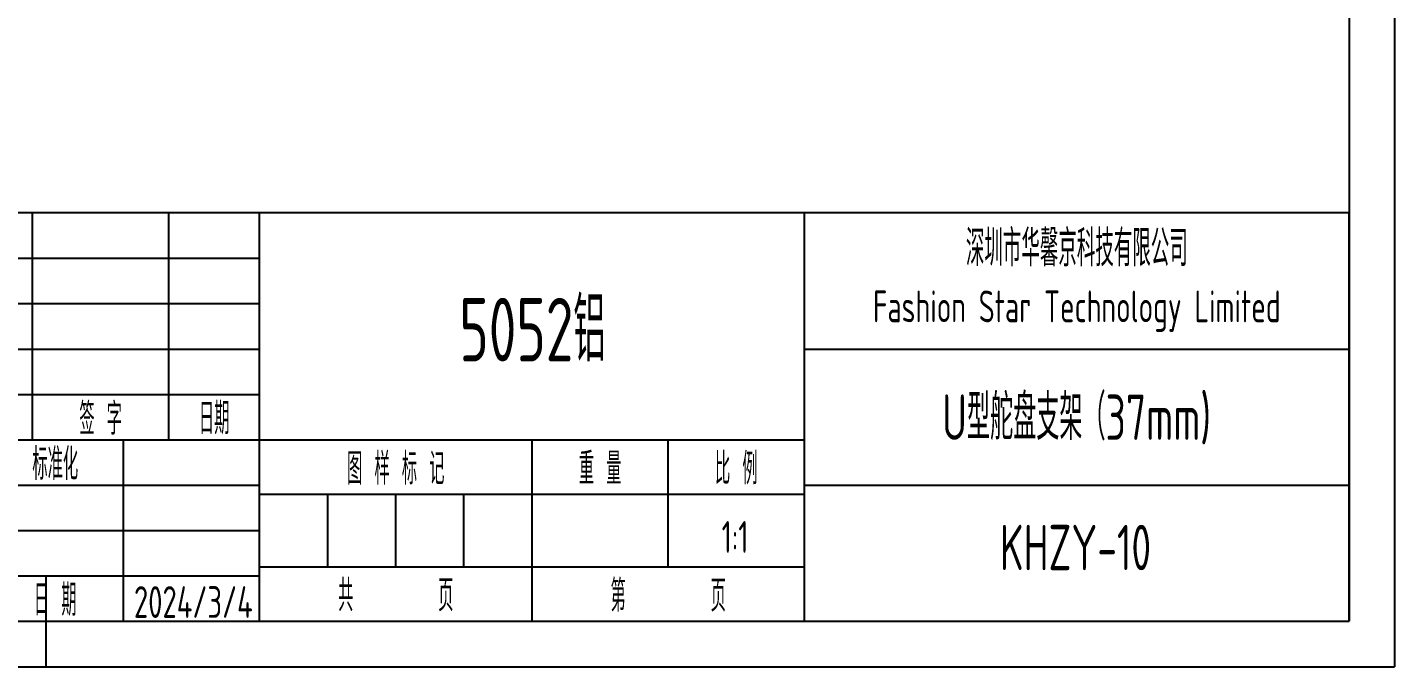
# Model space of a CAD drawing. Header units: inches. Extents: x -345 to 272, y -5 to 609.
# Drawn here: x 121.4 to 272, y -5 to 65.4 of the extents above; entities that cross this region are included whole.
import ezdxf
from ezdxf.enums import TextEntityAlignment as Align

# ---------------------------------------------------------------- set-up
doc = ezdxf.new("R2010")
doc.units = ezdxf.units.IN
doc.header["$MEASUREMENT"] = 0
for name, color, linetype in [('1轮廓实线层', 7, 'CONTINUOUS'), ('2细线层', 4, 'CONTINUOUS'), ('6文字层', 3, 'CONTINUOUS'), ('7标注层', 4, 'CONTINUOUS')]:
    doc.layers.add(name, color=color, linetype=linetype)
doc.styles.add('PC_TEXTSTYLE', font='ISOCP.SHX', dxfattribs={"width": 0.707, "bigfont": 'GBCBIG.SHX'})
doc.styles.add('PC_TEXTSTYLE4', font='ISOCP.SHX', dxfattribs={"width": 0.707, "bigfont": 'GBCBIG.SHX'})

# ---------------------------------------------------------------- blocks, each defined once
blk = doc.blocks.new('ZwmFrameMain_A4^_^无分区图框^_^landscape')
at = {"layer": '1轮廓实线层'}
for p, q in [((267, 200), (267, 0)), ((123.5, -5), (123.5, 5)), ((0, 0), (267, 0))]:
    blk.add_line(p, q, dxfattribs=at)
at = {"layer": '2细线层'}
for p in [(272, 205), (-25, -5)]:
    blk.add_line(p, (272, -5), dxfattribs=at)
blk = doc.blocks.new('ZwmFrameMain_标题栏1')
at = {"layer": '1轮廓实线层'}
for p, q in [((0, 45), (-180, 45)), ((-145, 20), (-145, 45)), ((-130, 20), (-130, 45)), ((-120, 0), (-120, 45)), ((0, 0), (0, 45)), ((-60, 30), (0, 30)), ((-180, 20), (-60, 20)), ((-135, 0), (-135, 20)), ((-60, 15), (0, 15)), ((-180, 0), (0, 0))]:
    blk.add_line(p, q, dxfattribs=at)
at = {"layer": '1轮廓实线层', "color": 7}
for p, q in [((-60, 0), (-60, 45)), ((-180, 25), (-120, 25))]:
    blk.add_line(p, q, dxfattribs=at)
at = {"layer": '2细线层'}
for p, q in [((-180, 40), (-120, 40)), ((-180, 35), (-120, 35)), ((-180, 30), (-120, 30)), ((-90, 0), (-90, 20)), ((-75, 6), (-75, 20)), ((-180, 15), (-120, 15)), ((-120, 14), (-60, 14)), ((-112.5, 6), (-112.5, 14)), ((-105, 6), (-105, 14)), ((-97.5, 6), (-97.5, 14)), ((-180, 10), (-120, 10)), ((-180, 5), (-120, 5)), ((-120, 6), (-60, 6))]:
    blk.add_line(p, q, dxfattribs=at)
at = {"layer": '6文字层', "style": 'PC_TEXTSTYLE', "width": 0.667}
for s, p in [(' 签 字 ', (-137.5, 22.5)), (' 日期 ', (-125, 22.5)), (' 标准化 ', (-142.5, 17.51)), (' 图 样 标 记 ', (-105, 17)), (' 重 量 ', (-82.5, 17)), (' 比 例 ', (-67.5, 17)), ('共       页', (-105, 3)), ('第       页', (-75, 3)), (' 日 期 ', (-142.5, 2.5))]:
    blk.add_text(s, height=3.5, dxfattribs=at).set_placement(p, align=Align.MIDDLE)
at = {"layer": '6文字层', "style": 'PC_TEXTSTYLE', "flags": 8}
for tag, height, width, p, p2 in [('企业名称', 5, 3.445461, (-54.29, 34.82), (-5.27, 34.82)), ('产品名称或材料标记', 7, 1.034456, (-113.46, 28.64), (-66.42, 28.64)), ('图样名称', 5, 3.480264, (-54.79, 19.98), (-5.27, 19.98)), ('标准化', 3.5, 1.756036, (-133.83, 15.37), (-120.75, 15.37)), ('重量', 3.5, 2.448074, (-88.46, 7.54), (-76.55, 7.54)), ('比例', 3.5, 2.367734, (-73.35, 7.54), (-61.93, 7.54)), ('图样代号', 5, 3.489916, (-54.79, 5.63), (-5.52, 5.63)), ('审核', 3.5, 2.723972, (-163.99, 5.37), (-150.63, 5.37)), ('共几页', 3.5, 0.953151, (-108.58, 1.48), (-101.56, 1.48)), ('工艺', 3.5, 2.851598, (-164.21, 0.37), (-150.89, 0.37)), ('日期', 3.5, 2.733185, (-133.83, 0.37), (-120.75, 0.37))]:
    blk.add_attdef(tag, text='', height=height, dxfattribs=dict(at, width=width)).set_placement(p, p2, align=Align.FIT)
at = {"layer": '6文字层', "style": 'PC_TEXTSTYLE', "width": 9.901758, "flags": 8}
blk.add_attdef('设计', text='', height=3.5, rotation=359.5768, dxfattribs=at).set_placement((-164.23, 15.37), (-150.37, 15.27), align=Align.FIT)
at = {"layer": '6文字层', "color": 3, "style": 'PC_TEXTSTYLE', "width": 0.96618, "flags": 8}
blk.add_attdef('第几页', text='', height=3.5, dxfattribs=at).set_placement((-78.29, 1.5), (-71.16, 1.5), align=Align.FIT)
at = {"layer": '6文字层', "color": 0, "style": 'PC_TEXTSTYLE', "width": 0.715273, "flags": 8}
blk.add_attdef('图纸张数', text='', height=3.5, dxfattribs=at).set_placement((-2.66, -3.87), (4.46, -3.87), align=Align.FIT)

msp = doc.modelspace()

# ---------------------------------------------------------------- block references
at = {"layer": '7标注层'}
msp.add_blockref('ZwmFrameMain_A4^_^无分区图框^_^landscape', (0, 0), dxfattribs=at)
ref = msp.add_blockref('ZwmFrameMain_标题栏1', (267, 0), dxfattribs=at)
ref.add_attrib('产品名称或材料标记', '5052铝', dxfattribs={"layer": '6文字层', "height": 7, "style": 'PC_TEXTSTYLE', "width": 0.707}).set_placement((177.058, 28.635), align=Align.CENTER)
ref.add_attrib('日期', '2024/3/4', dxfattribs={"layer": '6文字层', "height": 3.5, "style": 'PC_TEXTSTYLE', "width": 0.661599}).set_placement((133.165, 0.371), (146.248, 0.371), align=Align.FIT)
ref.add_attrib('图样名称', 'U型舵盘支架（37mm)', dxfattribs={"layer": '6文字层', "height": 5, "style": 'PC_TEXTSTYLE', "width": 0.707}).set_placement((236.973, 19.978), align=Align.CENTER)
ref.add_attrib('图样代号', 'KHZY-10', dxfattribs={"layer": '6文字层', "height": 5, "style": 'PC_TEXTSTYLE', "width": 0.707}).set_placement((236.85, 5.63), align=Align.CENTER)
ref.add_attrib('比例', '1:1', dxfattribs={"layer": '6文字层', "height": 3.5, "style": 'PC_TEXTSTYLE', "width": 0.707}).set_placement((199.359, 7.542), align=Align.CENTER)

# ---------------------------------------------------------------- texts
at = {"layer": '6文字层', "insert": (237, 37.5), "char_height": 3.5, "width": 60, "attachment_point": 5, "style": 'PC_TEXTSTYLE4'}
msp.add_mtext('{\\H1.142857x;深圳市华馨京科技有限公司}\\P\\pxsm1,qc;Fashion Star Technology Limited', dxfattribs=at)

doc.saveas('drawing.dxf')
